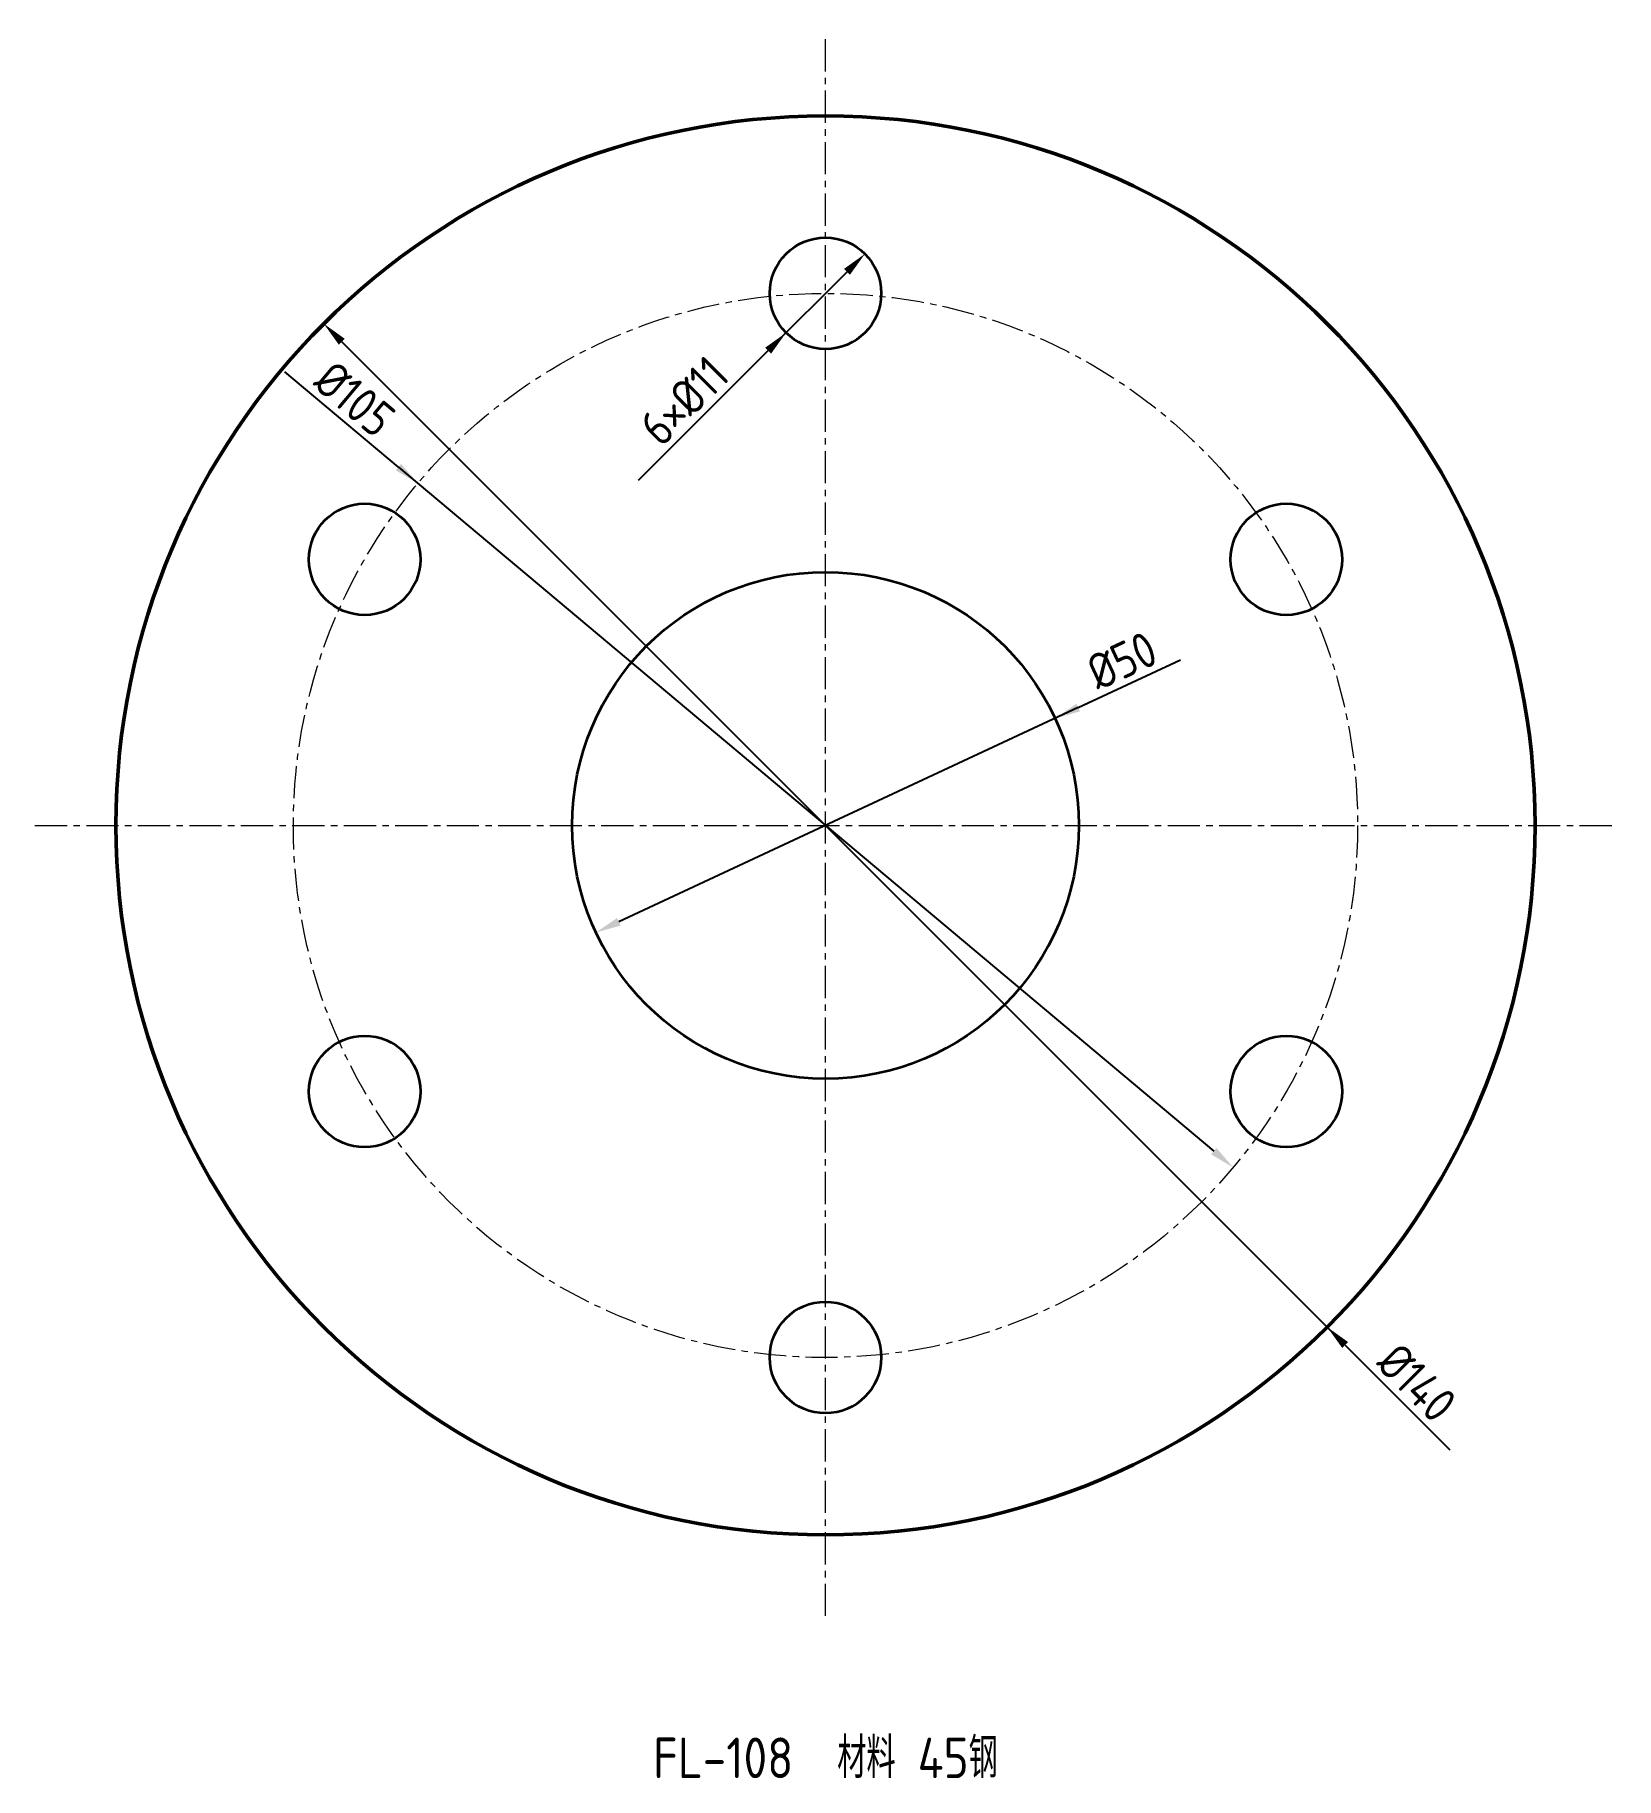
# Model space of a CAD drawing. Header units: millimetres. Extents: x -78 to 78, y -94 to 78.
import ezdxf
from ezdxf.enums import TextEntityAlignment as Align

# ---------------------------------------------------------------- set-up
doc = ezdxf.new("R2010")
doc.units = ezdxf.units.MM
doc.linetypes.add('CENTER', pattern=[5.08, 3.175, -0.635, 0.635, -0.635])
doc.layers.add('BORE', color=7, linetype='Continuous')
for name, color, linetype, lineweight in [('CENTER', 1, 'CENTER', 18), ('DIM', 3, 'Continuous', 18), ('HOLES', 7, 'Continuous', 35), ('OUTLINE', 7, 'Continuous', 50), ('TEXT', 7, 'Continuous', 25)]:
    doc.layers.add(name, color=color, linetype=linetype, lineweight=lineweight)
doc.styles.get("Standard").update_dxf_attribs({"font": 'gbenor.shx', "bigfont": 'gbcbig.shx'})
doc.dimstyles.new('AGENTCAD', dxfattribs={"dimtxt": 3.5, "dimasz": 2.5, "dimexe": 1.25, "dimexo": 0.625, "dimtad": 1, "dimdsep": 46, "dimtxsty": 'Standard', "dimcen": 2.5, "dimazin": 3, "dimtfac": 1, "dimtmove": 0, "dimatfit": 3})

msp = doc.modelspace()

# ---------------------------------------------------------------- linework, layer by layer
at = {"layer": 'BORE', "lineweight": 35}
msp.add_circle((0, 0), 25, dxfattribs=at)
at = {"layer": 'CENTER', "linetype": 'CENTER'}
for p, q in [((0, -78), (0, 78)), ((-78, 0), (78, 0))]:
    msp.add_line(p, q, dxfattribs=at)
msp.add_circle((0, 0), 52.5, dxfattribs=at)
at = {"layer": 'HOLES'}
for centre in [(0, 52.5), (-45.466, 26.25), (45.466, 26.25), (-45.466, -26.25), (45.466, -26.25), (0, -52.5)]:
    msp.add_circle(centre, 5.5, dxfattribs=at)
at = {"layer": 'OUTLINE'}
msp.add_circle((0, 0), 70, dxfattribs=at)

# ---------------------------------------------------------------- texts
at = {"layer": 'TEXT'}
msp.add_text('FL-108  材料 45钢', height=4, dxfattribs=at).set_placement((0, -90), align=Align.TOP_CENTER)

# ---------------------------------------------------------------- dimensions: what is measured, and where the dimension line sits
at = {"layer": 'DIM'}
for p1, p2, text in [((3.889, 56.389), (-3.889, 48.611), '6×Ø11'), ((-49.497, 49.497), (49.497, -49.497), 'Ø140'), ((40.217, -33.746), (-40.217, 33.746), 'Ø105'), ((-22.658, -10.565), (22.658, 10.565), 'Ø50')]:
    msp.add_diameter_dim_2p(p1=p1, p2=p2, text=text, dimstyle='AGENTCAD', override={"dimtxt": 3.5}, dxfattribs=at).render()

doc.saveas('drawing.dxf')
